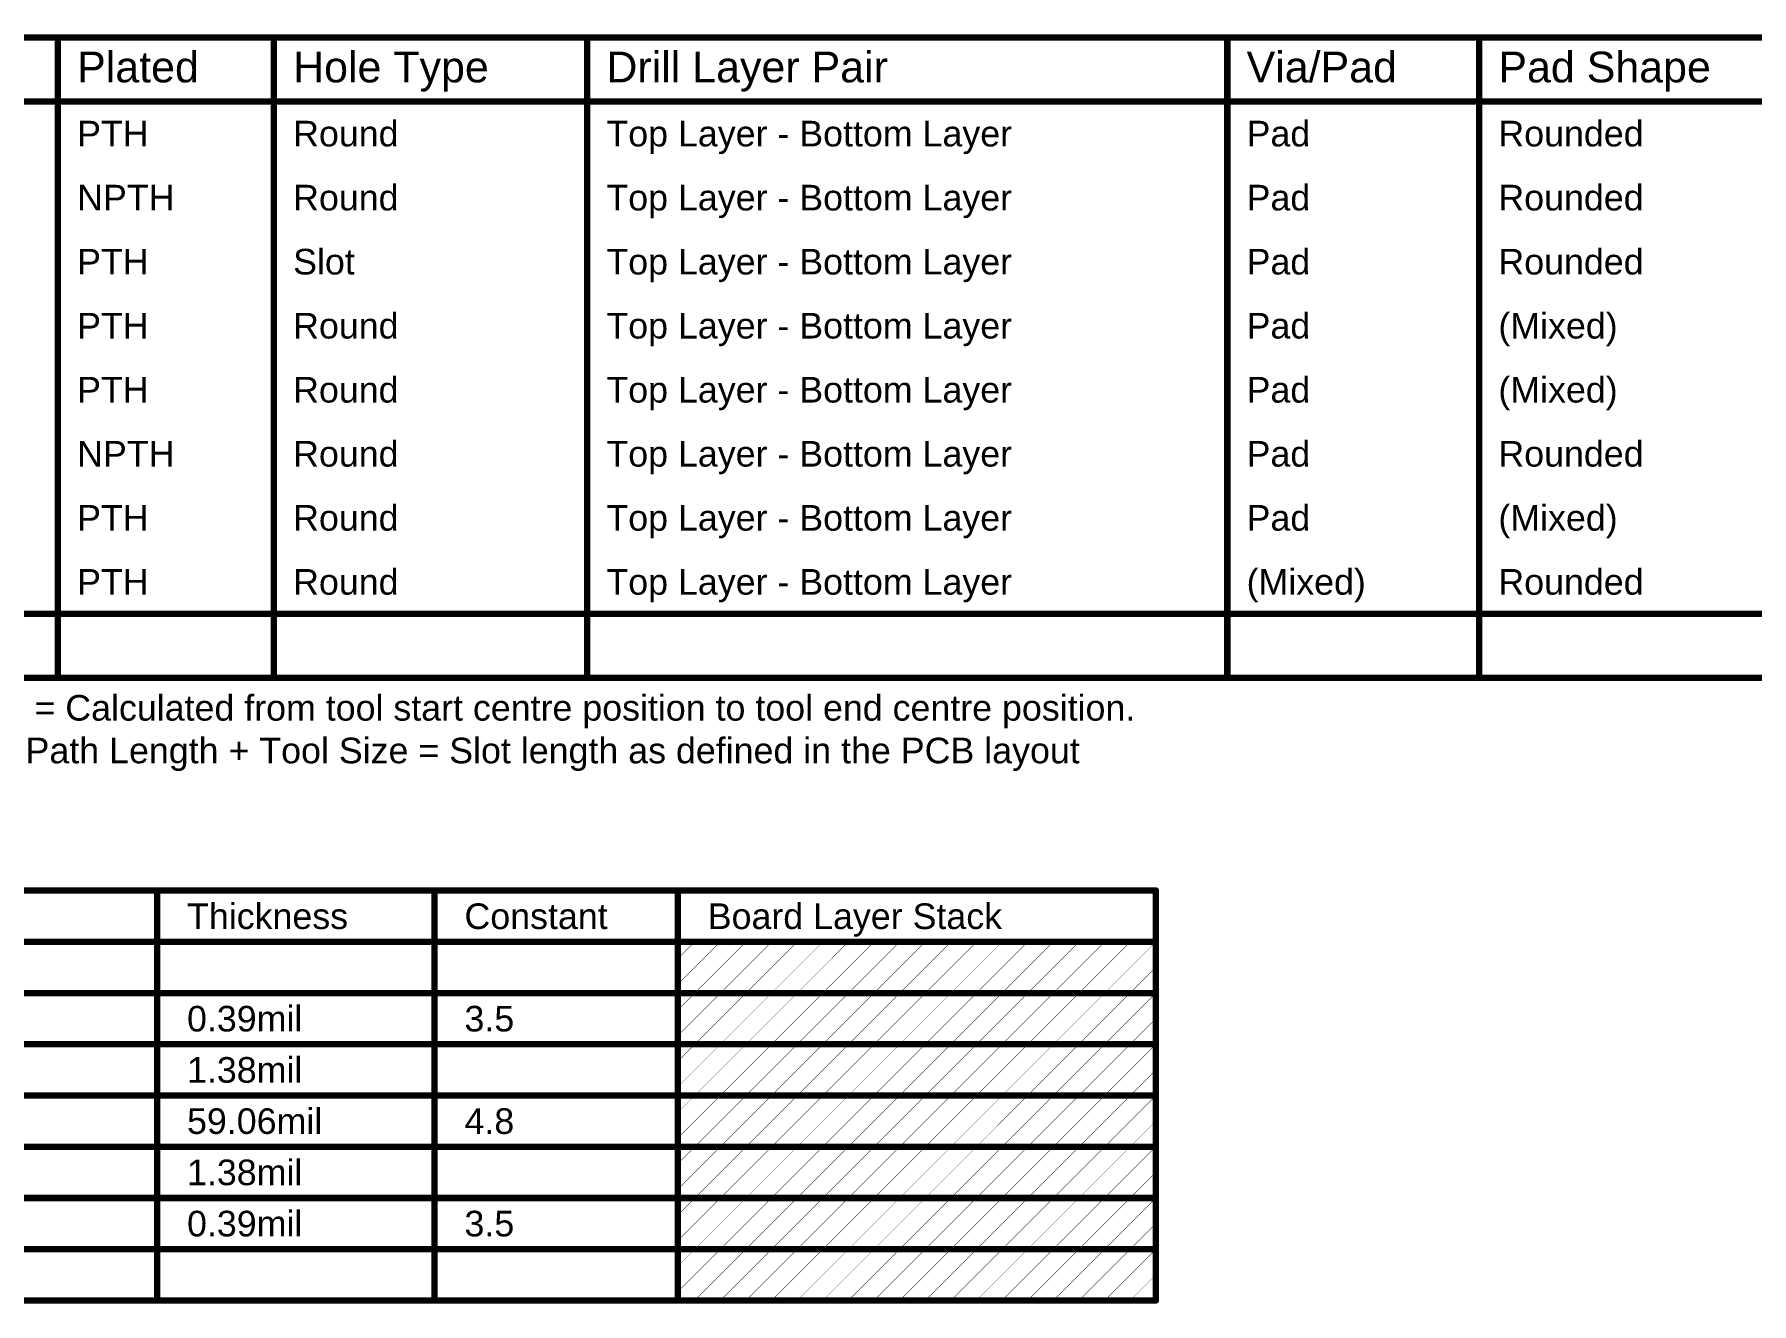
# Model space of a CAD drawing. Header units: inches. Extents: x -0.2 to 18.2, y -0.3 to 3.9.
# Drawn here: x 5.167 to 9.189, y 0.95 to 3.923 of the extents above; entities that cross this region are included whole.
import ezdxf

# ---------------------------------------------------------------- set-up
doc = ezdxf.new("R2010")
doc.units = ezdxf.units.IN
doc.header["$MEASUREMENT"] = 0
doc.layers.add('Dimension', color=6, linetype='Continuous')
doc.layers.add('Drill Drawing', color=1, linetype='Continuous')
doc.styles.add('Arial', font='', dxfattribs={"height": 0.2})
doc.styles.get('Arial').set_extended_font_data('Arial')

msp = doc.modelspace()

# ---------------------------------------------------------------- linework, layer by layer
at = {"layer": 'Dimension'}
for points, const_width in [([(3.2551, 1.9177), (7.7939, 1.9177)], 0.015), ([(5.4545, 0.9577), (5.4545, 1.9177)], 0.015), ([(6.1044, 0.9577), (6.1044, 1.9177)], 0.015), ([(6.6742, 0.9577), (6.6742, 1.9177)], 0.015), ([(7.7939, 0.9577), (7.7939, 1.9177)], 0.015), ([(3.2551, 1.7977), (7.7939, 1.7977)], 0.015), ([(6.6742, 1.758), (6.7139, 1.7977)], 0.001), ([(6.6742, 1.698), (6.7739, 1.7977)], 0.001), ([(6.7139, 1.6777), (6.8339, 1.7977)], 0.001), ([(6.7739, 1.6777), (6.8939, 1.7977)], 0.001), ([(6.8339, 1.6777), (6.9539, 1.7977)], 0.001), ([(6.8939, 1.6777), (7.0139, 1.7977)], 0.001), ([(6.9539, 1.6777), (7.0739, 1.7977)], 0.001), ([(7.0139, 1.6777), (7.1339, 1.7977)], 0.001), ([(7.0739, 1.6777), (7.1939, 1.7977)], 0.001), ([(7.1339, 1.6777), (7.2539, 1.7977)], 0.001), ([(7.1939, 1.6777), (7.3139, 1.7977)], 0.001), ([(7.2539, 1.6777), (7.3739, 1.7977)], 0.001), ([(7.3139, 1.6777), (7.4339, 1.7977)], 0.001), ([(7.3739, 1.6777), (7.4939, 1.7977)], 0.001), ([(7.4339, 1.6777), (7.5539, 1.7977)], 0.001), ([(7.4939, 1.6777), (7.6139, 1.7977)], 0.001), ([(7.5539, 1.6777), (7.6739, 1.7977)], 0.001), ([(7.6139, 1.6777), (7.7339, 1.7977)], 0.001), ([(7.6739, 1.6777), (7.7939, 1.7977)], 0.001), ([(7.7339, 1.6777), (7.7939, 1.7377)], 0.001), ([(4.5948, 1.6777), (5.4545, 1.6777)], 0.015), ([(5.4545, 1.6777), (6.1044, 1.6777)], 0.015), ([(6.1044, 1.6777), (6.6742, 1.6777)], 0.015), ([(6.6742, 1.6777), (7.7939, 1.6777)], 0.015), ([(6.6742, 1.638), (6.7139, 1.6777)], 0.001), ([(6.6742, 1.578), (6.7739, 1.6777)], 0.001), ([(6.7139, 1.5577), (6.8339, 1.6777)], 0.001), ([(6.7739, 1.5577), (6.8939, 1.6777)], 0.001), ([(6.8339, 1.5577), (6.9539, 1.6777)], 0.001), ([(6.8939, 1.5577), (7.0139, 1.6777)], 0.001), ([(6.9539, 1.5577), (7.0739, 1.6777)], 0.001), ([(7.0139, 1.5577), (7.1339, 1.6777)], 0.001), ([(7.0739, 1.5577), (7.1939, 1.6777)], 0.001), ([(7.1339, 1.5577), (7.2539, 1.6777)], 0.001), ([(7.1939, 1.5577), (7.3139, 1.6777)], 0.001), ([(7.2539, 1.5577), (7.3739, 1.6777)], 0.001), ([(7.3139, 1.5577), (7.4339, 1.6777)], 0.001), ([(7.3739, 1.5577), (7.4939, 1.6777)], 0.001), ([(7.4339, 1.5577), (7.5539, 1.6777)], 0.001), ([(7.4939, 1.5577), (7.6139, 1.6777)], 0.001), ([(7.5539, 1.5577), (7.6739, 1.6777)], 0.001), ([(7.6139, 1.5577), (7.7339, 1.6777)], 0.001), ([(7.6739, 1.5577), (7.7939, 1.6777)], 0.001), ([(7.7339, 1.5577), (7.7939, 1.6177)], 0.001), ([(4.5948, 1.5577), (5.4545, 1.5577)], 0.015), ([(5.4545, 1.5577), (6.1044, 1.5577)], 0.015), ([(6.1044, 1.5577), (6.6742, 1.5577)], 0.015), ([(6.6742, 1.5577), (7.7939, 1.5577)], 0.015), ([(6.6742, 1.518), (6.7139, 1.5577)], 0.001), ([(6.6742, 1.458), (6.7739, 1.5577)], 0.001), ([(6.7139, 1.4377), (6.8339, 1.5577)], 0.001), ([(6.7739, 1.4377), (6.8939, 1.5577)], 0.001), ([(6.8339, 1.4377), (6.9539, 1.5577)], 0.001), ([(6.8939, 1.4377), (7.0139, 1.5577)], 0.001), ([(6.9539, 1.4377), (7.0739, 1.5577)], 0.001), ([(7.0139, 1.4377), (7.1339, 1.5577)], 0.001), ([(7.0739, 1.4377), (7.1939, 1.5577)], 0.001), ([(7.1339, 1.4377), (7.2539, 1.5577)], 0.001), ([(7.1939, 1.4377), (7.3139, 1.5577)], 0.001), ([(7.2539, 1.4377), (7.3739, 1.5577)], 0.001), ([(7.3139, 1.4377), (7.4339, 1.5577)], 0.001), ([(7.3739, 1.4377), (7.4939, 1.5577)], 0.001), ([(7.4339, 1.4377), (7.5539, 1.5577)], 0.001), ([(7.4939, 1.4377), (7.6139, 1.5577)], 0.001), ([(7.5539, 1.4377), (7.6739, 1.5577)], 0.001), ([(7.6139, 1.4377), (7.7339, 1.5577)], 0.001), ([(7.6739, 1.4377), (7.7939, 1.5577)], 0.001), ([(7.7339, 1.4377), (7.7939, 1.4977)], 0.001), ([(4.5948, 1.4377), (5.4545, 1.4377)], 0.015), ([(5.4545, 1.4377), (6.1044, 1.4377)], 0.015), ([(6.1044, 1.4377), (6.6742, 1.4377)], 0.015), ([(6.6742, 1.4377), (7.7939, 1.4377)], 0.015), ([(6.6742, 1.398), (6.7139, 1.4377)], 0.001), ([(6.6742, 1.338), (6.7739, 1.4377)], 0.001), ([(6.7139, 1.3177), (6.8339, 1.4377)], 0.001), ([(6.7739, 1.3177), (6.8939, 1.4377)], 0.001), ([(6.8339, 1.3177), (6.9539, 1.4377)], 0.001), ([(6.8939, 1.3177), (7.0139, 1.4377)], 0.001), ([(6.9539, 1.3177), (7.0739, 1.4377)], 0.001), ([(7.0139, 1.3177), (7.1339, 1.4377)], 0.001), ([(7.0739, 1.3177), (7.1939, 1.4377)], 0.001), ([(7.1339, 1.3177), (7.2539, 1.4377)], 0.001), ([(7.1939, 1.3177), (7.3139, 1.4377)], 0.001), ([(7.2539, 1.3177), (7.3739, 1.4377)], 0.001), ([(7.3139, 1.3177), (7.4339, 1.4377)], 0.001), ([(7.3739, 1.3177), (7.4939, 1.4377)], 0.001), ([(7.4339, 1.3177), (7.5539, 1.4377)], 0.001), ([(7.4939, 1.3177), (7.6139, 1.4377)], 0.001), ([(7.5539, 1.3177), (7.6739, 1.4377)], 0.001), ([(7.6139, 1.3177), (7.7339, 1.4377)], 0.001), ([(7.6739, 1.3177), (7.7939, 1.4377)], 0.001), ([(7.7339, 1.3177), (7.7939, 1.3777)], 0.001), ([(4.5948, 1.3177), (5.4545, 1.3177)], 0.015), ([(5.4545, 1.3177), (6.1044, 1.3177)], 0.015), ([(6.1044, 1.3177), (6.6742, 1.3177)], 0.015), ([(6.6742, 1.3177), (7.7939, 1.3177)], 0.015), ([(6.6742, 1.278), (6.7139, 1.3177)], 0.001), ([(6.6742, 1.218), (6.7739, 1.3177)], 0.001), ([(6.7139, 1.1977), (6.8339, 1.3177)], 0.001), ([(6.7739, 1.1977), (6.8939, 1.3177)], 0.001), ([(6.8339, 1.1977), (6.9539, 1.3177)], 0.001), ([(6.8939, 1.1977), (7.0139, 1.3177)], 0.001), ([(6.9539, 1.1977), (7.0739, 1.3177)], 0.001), ([(7.0139, 1.1977), (7.1339, 1.3177)], 0.001), ([(7.0739, 1.1977), (7.1939, 1.3177)], 0.001), ([(7.1339, 1.1977), (7.2539, 1.3177)], 0.001), ([(7.1939, 1.1977), (7.3139, 1.3177)], 0.001), ([(7.2539, 1.1977), (7.3739, 1.3177)], 0.001), ([(7.3139, 1.1977), (7.4339, 1.3177)], 0.001), ([(7.3739, 1.1977), (7.4939, 1.3177)], 0.001), ([(7.4339, 1.1977), (7.5539, 1.3177)], 0.001), ([(7.4939, 1.1977), (7.6139, 1.3177)], 0.001), ([(7.5539, 1.1977), (7.6739, 1.3177)], 0.001), ([(7.6139, 1.1977), (7.7339, 1.3177)], 0.001), ([(7.6739, 1.1977), (7.7939, 1.3177)], 0.001), ([(7.7339, 1.1977), (7.7939, 1.2577)], 0.001), ([(4.5948, 1.1977), (5.4545, 1.1977)], 0.015), ([(5.4545, 1.1977), (6.1044, 1.1977)], 0.015), ([(6.1044, 1.1977), (6.6742, 1.1977)], 0.015), ([(6.6742, 1.1977), (7.7939, 1.1977)], 0.015), ([(6.6742, 1.158), (6.7139, 1.1977)], 0.001), ([(6.6742, 1.098), (6.7739, 1.1977)], 0.001), ([(6.7139, 1.0777), (6.8339, 1.1977)], 0.001), ([(6.7739, 1.0777), (6.8939, 1.1977)], 0.001), ([(6.8339, 1.0777), (6.9539, 1.1977)], 0.001), ([(6.8939, 1.0777), (7.0139, 1.1977)], 0.001), ([(6.9539, 1.0777), (7.0739, 1.1977)], 0.001), ([(7.0139, 1.0777), (7.1339, 1.1977)], 0.001), ([(7.0739, 1.0777), (7.1939, 1.1977)], 0.001), ([(7.1339, 1.0777), (7.2539, 1.1977)], 0.001), ([(7.1939, 1.0777), (7.3139, 1.1977)], 0.001), ([(7.2539, 1.0777), (7.3739, 1.1977)], 0.001), ([(7.3139, 1.0777), (7.4339, 1.1977)], 0.001), ([(7.3739, 1.0777), (7.4939, 1.1977)], 0.001), ([(7.4339, 1.0777), (7.5539, 1.1977)], 0.001), ([(7.4939, 1.0777), (7.6139, 1.1977)], 0.001), ([(7.5539, 1.0777), (7.6739, 1.1977)], 0.001), ([(7.6139, 1.0777), (7.7339, 1.1977)], 0.001), ([(7.6739, 1.0777), (7.7939, 1.1977)], 0.001), ([(7.7339, 1.0777), (7.7939, 1.1377)], 0.001), ([(4.5948, 1.0777), (5.4545, 1.0777)], 0.015), ([(5.4545, 1.0777), (6.1044, 1.0777)], 0.015), ([(6.1044, 1.0777), (6.6742, 1.0777)], 0.015), ([(6.6742, 1.0777), (7.7939, 1.0777)], 0.015), ([(6.6742, 1.038), (6.7139, 1.0777)], 0.001), ([(6.6742, 0.978), (6.7739, 1.0777)], 0.001), ([(6.7139, 0.9577), (6.8339, 1.0777)], 0.001), ([(6.7739, 0.9577), (6.8939, 1.0777)], 0.001), ([(6.8339, 0.9577), (6.9539, 1.0777)], 0.001), ([(6.8939, 0.9577), (7.0139, 1.0777)], 0.001), ([(6.9539, 0.9577), (7.0739, 1.0777)], 0.001), ([(7.0139, 0.9577), (7.1339, 1.0777)], 0.001), ([(7.0739, 0.9577), (7.1939, 1.0777)], 0.001), ([(7.1339, 0.9577), (7.2539, 1.0777)], 0.001), ([(7.1939, 0.9577), (7.3139, 1.0777)], 0.001), ([(7.2539, 0.9577), (7.3739, 1.0777)], 0.001), ([(7.3139, 0.9577), (7.4339, 1.0777)], 0.001), ([(7.3739, 0.9577), (7.4939, 1.0777)], 0.001), ([(7.4339, 0.9577), (7.5539, 1.0777)], 0.001), ([(7.4939, 0.9577), (7.6139, 1.0777)], 0.001), ([(7.5539, 0.9577), (7.6739, 1.0777)], 0.001), ([(7.6139, 0.9577), (7.7339, 1.0777)], 0.001), ([(7.6739, 0.9577), (7.7939, 1.0777)], 0.001), ([(7.7339, 0.9577), (7.7939, 1.0177)], 0.001), ([(4.5948, 0.9577), (5.4545, 0.9577)], 0.015), ([(5.4545, 0.9577), (6.1044, 0.9577)], 0.015), ([(6.1044, 0.9577), (6.6742, 0.9577)], 0.015), ([(6.6742, 0.9577), (7.7939, 0.9577)], 0.015)]:
    msp.add_lwpolyline(points, dxfattribs=dict(at, const_width=const_width))
for points, const_width in [([(5.4508, 1.9177, 1), (5.4583, 1.9177, 1)], 0.0075), ([(6.1006, 1.9177, 1), (6.1081, 1.9177, 1)], 0.0075), ([(6.6705, 1.9177, 1), (6.678, 1.9177, 1)], 0.0075), ([(7.7902, 1.9177, 1), (7.7977, 1.9177, 1)], 0.0075), ([(7.7902, 1.9177, 1), (7.7977, 1.9177, 1)], 0.0075), ([(6.7137, 1.7977, 1), (6.7142, 1.7977, 1)], 0.0005), ([(6.7737, 1.7977, 1), (6.7742, 1.7977, 1)], 0.0005), ([(6.8337, 1.7977, 1), (6.8342, 1.7977, 1)], 0.0005), ([(6.8937, 1.7977, 1), (6.8942, 1.7977, 1)], 0.0005), ([(6.9537, 1.7977, 1), (6.9542, 1.7977, 1)], 0.0005), ([(7.0137, 1.7977, 1), (7.0142, 1.7977, 1)], 0.0005), ([(7.0737, 1.7977, 1), (7.0742, 1.7977, 1)], 0.0005), ([(7.1337, 1.7977, 1), (7.1342, 1.7977, 1)], 0.0005), ([(7.1937, 1.7977, 1), (7.1942, 1.7977, 1)], 0.0005), ([(7.2537, 1.7977, 1), (7.2542, 1.7977, 1)], 0.0005), ([(7.3137, 1.7977, 1), (7.3142, 1.7977, 1)], 0.0005), ([(7.3737, 1.7977, 1), (7.3742, 1.7977, 1)], 0.0005), ([(7.4337, 1.7977, 1), (7.4342, 1.7977, 1)], 0.0005), ([(7.4937, 1.7977, 1), (7.4942, 1.7977, 1)], 0.0005), ([(7.5537, 1.7977, 1), (7.5542, 1.7977, 1)], 0.0005), ([(7.6137, 1.7977, 1), (7.6142, 1.7977, 1)], 0.0005), ([(7.6737, 1.7977, 1), (7.6742, 1.7977, 1)], 0.0005), ([(7.7337, 1.7977, 1), (7.7342, 1.7977, 1)], 0.0005), ([(7.7902, 1.7977, 1), (7.7977, 1.7977, 1)], 0.0075), ([(7.7937, 1.7977, 1), (7.7942, 1.7977, 1)], 0.0005), ([(6.674, 1.758, 1), (6.6745, 1.758, 1)], 0.0005), ([(7.7937, 1.7377, 1), (7.7942, 1.7377, 1)], 0.0005), ([(6.674, 1.698, 1), (6.6745, 1.698, 1)], 0.0005), ([(5.4508, 1.6777, 1), (5.4583, 1.6777, 1)], 0.0075), ([(5.4508, 1.6777, 1), (5.4583, 1.6777, 1)], 0.0075), ([(6.1006, 1.6777, 1), (6.1081, 1.6777, 1)], 0.0075), ([(6.1006, 1.6777, 1), (6.1081, 1.6777, 1)], 0.0075), ([(6.6705, 1.6777, 1), (6.678, 1.6777, 1)], 0.0075), ([(6.6705, 1.6777, 1), (6.678, 1.6777, 1)], 0.0075), ([(6.7137, 1.6777, 1), (6.7142, 1.6777, 1)], 0.0005), ([(6.7137, 1.6777, 1), (6.7142, 1.6777, 1)], 0.0005), ([(6.7737, 1.6777, 1), (6.7742, 1.6777, 1)], 0.0005), ([(6.7737, 1.6777, 1), (6.7742, 1.6777, 1)], 0.0005), ([(6.8337, 1.6777, 1), (6.8342, 1.6777, 1)], 0.0005), ([(6.8337, 1.6777, 1), (6.8342, 1.6777, 1)], 0.0005), ([(6.8937, 1.6777, 1), (6.8942, 1.6777, 1)], 0.0005), ([(6.8937, 1.6777, 1), (6.8942, 1.6777, 1)], 0.0005), ([(6.9537, 1.6777, 1), (6.9542, 1.6777, 1)], 0.0005), ([(6.9537, 1.6777, 1), (6.9542, 1.6777, 1)], 0.0005), ([(7.0137, 1.6777, 1), (7.0142, 1.6777, 1)], 0.0005), ([(7.0137, 1.6777, 1), (7.0142, 1.6777, 1)], 0.0005), ([(7.0737, 1.6777, 1), (7.0742, 1.6777, 1)], 0.0005), ([(7.0737, 1.6777, 1), (7.0742, 1.6777, 1)], 0.0005), ([(7.1337, 1.6777, 1), (7.1342, 1.6777, 1)], 0.0005), ([(7.1337, 1.6777, 1), (7.1342, 1.6777, 1)], 0.0005), ([(7.1937, 1.6777, 1), (7.1942, 1.6777, 1)], 0.0005), ([(7.1937, 1.6777, 1), (7.1942, 1.6777, 1)], 0.0005), ([(7.2537, 1.6777, 1), (7.2542, 1.6777, 1)], 0.0005), ([(7.2537, 1.6777, 1), (7.2542, 1.6777, 1)], 0.0005), ([(7.3137, 1.6777, 1), (7.3142, 1.6777, 1)], 0.0005), ([(7.3137, 1.6777, 1), (7.3142, 1.6777, 1)], 0.0005), ([(7.3737, 1.6777, 1), (7.3742, 1.6777, 1)], 0.0005), ([(7.3737, 1.6777, 1), (7.3742, 1.6777, 1)], 0.0005), ([(7.4337, 1.6777, 1), (7.4342, 1.6777, 1)], 0.0005), ([(7.4337, 1.6777, 1), (7.4342, 1.6777, 1)], 0.0005), ([(7.4937, 1.6777, 1), (7.4942, 1.6777, 1)], 0.0005), ([(7.4937, 1.6777, 1), (7.4942, 1.6777, 1)], 0.0005), ([(7.5537, 1.6777, 1), (7.5542, 1.6777, 1)], 0.0005), ([(7.5537, 1.6777, 1), (7.5542, 1.6777, 1)], 0.0005), ([(7.6137, 1.6777, 1), (7.6142, 1.6777, 1)], 0.0005), ([(7.6137, 1.6777, 1), (7.6142, 1.6777, 1)], 0.0005), ([(7.6737, 1.6777, 1), (7.6742, 1.6777, 1)], 0.0005), ([(7.6737, 1.6777, 1), (7.6742, 1.6777, 1)], 0.0005), ([(7.7337, 1.6777, 1), (7.7342, 1.6777, 1)], 0.0005), ([(7.7337, 1.6777, 1), (7.7342, 1.6777, 1)], 0.0005), ([(7.7902, 1.6777, 1), (7.7977, 1.6777, 1)], 0.0075), ([(7.7937, 1.6777, 1), (7.7942, 1.6777, 1)], 0.0005), ([(6.674, 1.638, 1), (6.6745, 1.638, 1)], 0.0005), ([(7.7937, 1.6177, 1), (7.7942, 1.6177, 1)], 0.0005), ([(6.674, 1.578, 1), (6.6745, 1.578, 1)], 0.0005), ([(5.4508, 1.5577, 1), (5.4583, 1.5577, 1)], 0.0075), ([(5.4508, 1.5577, 1), (5.4583, 1.5577, 1)], 0.0075), ([(6.1006, 1.5577, 1), (6.1081, 1.5577, 1)], 0.0075), ([(6.1006, 1.5577, 1), (6.1081, 1.5577, 1)], 0.0075), ([(6.6705, 1.5577, 1), (6.678, 1.5577, 1)], 0.0075), ([(6.6705, 1.5577, 1), (6.678, 1.5577, 1)], 0.0075), ([(6.7137, 1.5577, 1), (6.7142, 1.5577, 1)], 0.0005), ([(6.7137, 1.5577, 1), (6.7142, 1.5577, 1)], 0.0005), ([(6.7737, 1.5577, 1), (6.7742, 1.5577, 1)], 0.0005), ([(6.7737, 1.5577, 1), (6.7742, 1.5577, 1)], 0.0005), ([(6.8337, 1.5577, 1), (6.8342, 1.5577, 1)], 0.0005), ([(6.8337, 1.5577, 1), (6.8342, 1.5577, 1)], 0.0005), ([(6.8937, 1.5577, 1), (6.8942, 1.5577, 1)], 0.0005), ([(6.8937, 1.5577, 1), (6.8942, 1.5577, 1)], 0.0005), ([(6.9537, 1.5577, 1), (6.9542, 1.5577, 1)], 0.0005), ([(6.9537, 1.5577, 1), (6.9542, 1.5577, 1)], 0.0005), ([(7.0137, 1.5577, 1), (7.0142, 1.5577, 1)], 0.0005), ([(7.0137, 1.5577, 1), (7.0142, 1.5577, 1)], 0.0005), ([(7.0737, 1.5577, 1), (7.0742, 1.5577, 1)], 0.0005), ([(7.0737, 1.5577, 1), (7.0742, 1.5577, 1)], 0.0005), ([(7.1337, 1.5577, 1), (7.1342, 1.5577, 1)], 0.0005), ([(7.1337, 1.5577, 1), (7.1342, 1.5577, 1)], 0.0005), ([(7.1937, 1.5577, 1), (7.1942, 1.5577, 1)], 0.0005), ([(7.1937, 1.5577, 1), (7.1942, 1.5577, 1)], 0.0005), ([(7.2537, 1.5577, 1), (7.2542, 1.5577, 1)], 0.0005), ([(7.2537, 1.5577, 1), (7.2542, 1.5577, 1)], 0.0005), ([(7.3137, 1.5577, 1), (7.3142, 1.5577, 1)], 0.0005), ([(7.3137, 1.5577, 1), (7.3142, 1.5577, 1)], 0.0005), ([(7.3737, 1.5577, 1), (7.3742, 1.5577, 1)], 0.0005), ([(7.3737, 1.5577, 1), (7.3742, 1.5577, 1)], 0.0005), ([(7.4337, 1.5577, 1), (7.4342, 1.5577, 1)], 0.0005), ([(7.4337, 1.5577, 1), (7.4342, 1.5577, 1)], 0.0005), ([(7.4937, 1.5577, 1), (7.4942, 1.5577, 1)], 0.0005), ([(7.4937, 1.5577, 1), (7.4942, 1.5577, 1)], 0.0005), ([(7.5537, 1.5577, 1), (7.5542, 1.5577, 1)], 0.0005), ([(7.5537, 1.5577, 1), (7.5542, 1.5577, 1)], 0.0005), ([(7.6137, 1.5577, 1), (7.6142, 1.5577, 1)], 0.0005), ([(7.6137, 1.5577, 1), (7.6142, 1.5577, 1)], 0.0005), ([(7.6737, 1.5577, 1), (7.6742, 1.5577, 1)], 0.0005), ([(7.6737, 1.5577, 1), (7.6742, 1.5577, 1)], 0.0005), ([(7.7337, 1.5577, 1), (7.7342, 1.5577, 1)], 0.0005), ([(7.7337, 1.5577, 1), (7.7342, 1.5577, 1)], 0.0005), ([(7.7902, 1.5577, 1), (7.7977, 1.5577, 1)], 0.0075), ([(7.7937, 1.5577, 1), (7.7942, 1.5577, 1)], 0.0005), ([(6.674, 1.518, 1), (6.6745, 1.518, 1)], 0.0005), ([(7.7937, 1.4977, 1), (7.7942, 1.4977, 1)], 0.0005), ([(6.674, 1.458, 1), (6.6745, 1.458, 1)], 0.0005), ([(5.4508, 1.4377, 1), (5.4583, 1.4377, 1)], 0.0075), ([(5.4508, 1.4377, 1), (5.4583, 1.4377, 1)], 0.0075), ([(6.1006, 1.4377, 1), (6.1081, 1.4377, 1)], 0.0075), ([(6.1006, 1.4377, 1), (6.1081, 1.4377, 1)], 0.0075), ([(6.6705, 1.4377, 1), (6.678, 1.4377, 1)], 0.0075), ([(6.6705, 1.4377, 1), (6.678, 1.4377, 1)], 0.0075), ([(6.7137, 1.4377, 1), (6.7142, 1.4377, 1)], 0.0005), ([(6.7137, 1.4377, 1), (6.7142, 1.4377, 1)], 0.0005), ([(6.7737, 1.4377, 1), (6.7742, 1.4377, 1)], 0.0005), ([(6.7737, 1.4377, 1), (6.7742, 1.4377, 1)], 0.0005), ([(6.8337, 1.4377, 1), (6.8342, 1.4377, 1)], 0.0005), ([(6.8337, 1.4377, 1), (6.8342, 1.4377, 1)], 0.0005), ([(6.8937, 1.4377, 1), (6.8942, 1.4377, 1)], 0.0005), ([(6.8937, 1.4377, 1), (6.8942, 1.4377, 1)], 0.0005), ([(6.9537, 1.4377, 1), (6.9542, 1.4377, 1)], 0.0005), ([(6.9537, 1.4377, 1), (6.9542, 1.4377, 1)], 0.0005), ([(7.0137, 1.4377, 1), (7.0142, 1.4377, 1)], 0.0005), ([(7.0137, 1.4377, 1), (7.0142, 1.4377, 1)], 0.0005), ([(7.0737, 1.4377, 1), (7.0742, 1.4377, 1)], 0.0005), ([(7.0737, 1.4377, 1), (7.0742, 1.4377, 1)], 0.0005), ([(7.1337, 1.4377, 1), (7.1342, 1.4377, 1)], 0.0005), ([(7.1337, 1.4377, 1), (7.1342, 1.4377, 1)], 0.0005), ([(7.1937, 1.4377, 1), (7.1942, 1.4377, 1)], 0.0005), ([(7.1937, 1.4377, 1), (7.1942, 1.4377, 1)], 0.0005), ([(7.2537, 1.4377, 1), (7.2542, 1.4377, 1)], 0.0005), ([(7.2537, 1.4377, 1), (7.2542, 1.4377, 1)], 0.0005), ([(7.3137, 1.4377, 1), (7.3142, 1.4377, 1)], 0.0005), ([(7.3137, 1.4377, 1), (7.3142, 1.4377, 1)], 0.0005), ([(7.3737, 1.4377, 1), (7.3742, 1.4377, 1)], 0.0005), ([(7.3737, 1.4377, 1), (7.3742, 1.4377, 1)], 0.0005), ([(7.4337, 1.4377, 1), (7.4342, 1.4377, 1)], 0.0005), ([(7.4337, 1.4377, 1), (7.4342, 1.4377, 1)], 0.0005), ([(7.4937, 1.4377, 1), (7.4942, 1.4377, 1)], 0.0005), ([(7.4937, 1.4377, 1), (7.4942, 1.4377, 1)], 0.0005), ([(7.5537, 1.4377, 1), (7.5542, 1.4377, 1)], 0.0005), ([(7.5537, 1.4377, 1), (7.5542, 1.4377, 1)], 0.0005), ([(7.6137, 1.4377, 1), (7.6142, 1.4377, 1)], 0.0005), ([(7.6137, 1.4377, 1), (7.6142, 1.4377, 1)], 0.0005), ([(7.6737, 1.4377, 1), (7.6742, 1.4377, 1)], 0.0005), ([(7.6737, 1.4377, 1), (7.6742, 1.4377, 1)], 0.0005), ([(7.7337, 1.4377, 1), (7.7342, 1.4377, 1)], 0.0005), ([(7.7337, 1.4377, 1), (7.7342, 1.4377, 1)], 0.0005), ([(7.7902, 1.4377, 1), (7.7977, 1.4377, 1)], 0.0075), ([(7.7937, 1.4377, 1), (7.7942, 1.4377, 1)], 0.0005), ([(6.674, 1.398, 1), (6.6745, 1.398, 1)], 0.0005), ([(7.7937, 1.3777, 1), (7.7942, 1.3777, 1)], 0.0005), ([(6.674, 1.338, 1), (6.6745, 1.338, 1)], 0.0005), ([(5.4508, 1.3177, 1), (5.4583, 1.3177, 1)], 0.0075), ([(5.4508, 1.3177, 1), (5.4583, 1.3177, 1)], 0.0075), ([(6.1006, 1.3177, 1), (6.1081, 1.3177, 1)], 0.0075), ([(6.1006, 1.3177, 1), (6.1081, 1.3177, 1)], 0.0075), ([(6.6705, 1.3177, 1), (6.678, 1.3177, 1)], 0.0075), ([(6.6705, 1.3177, 1), (6.678, 1.3177, 1)], 0.0075), ([(6.7137, 1.3177, 1), (6.7142, 1.3177, 1)], 0.0005), ([(6.7137, 1.3177, 1), (6.7142, 1.3177, 1)], 0.0005), ([(6.7737, 1.3177, 1), (6.7742, 1.3177, 1)], 0.0005), ([(6.7737, 1.3177, 1), (6.7742, 1.3177, 1)], 0.0005), ([(6.8337, 1.3177, 1), (6.8342, 1.3177, 1)], 0.0005), ([(6.8337, 1.3177, 1), (6.8342, 1.3177, 1)], 0.0005), ([(6.8937, 1.3177, 1), (6.8942, 1.3177, 1)], 0.0005), ([(6.8937, 1.3177, 1), (6.8942, 1.3177, 1)], 0.0005), ([(6.9537, 1.3177, 1), (6.9542, 1.3177, 1)], 0.0005), ([(6.9537, 1.3177, 1), (6.9542, 1.3177, 1)], 0.0005), ([(7.0137, 1.3177, 1), (7.0142, 1.3177, 1)], 0.0005), ([(7.0137, 1.3177, 1), (7.0142, 1.3177, 1)], 0.0005), ([(7.0737, 1.3177, 1), (7.0742, 1.3177, 1)], 0.0005), ([(7.0737, 1.3177, 1), (7.0742, 1.3177, 1)], 0.0005), ([(7.1337, 1.3177, 1), (7.1342, 1.3177, 1)], 0.0005), ([(7.1337, 1.3177, 1), (7.1342, 1.3177, 1)], 0.0005), ([(7.1937, 1.3177, 1), (7.1942, 1.3177, 1)], 0.0005), ([(7.1937, 1.3177, 1), (7.1942, 1.3177, 1)], 0.0005), ([(7.2537, 1.3177, 1), (7.2542, 1.3177, 1)], 0.0005), ([(7.2537, 1.3177, 1), (7.2542, 1.3177, 1)], 0.0005), ([(7.3137, 1.3177, 1), (7.3142, 1.3177, 1)], 0.0005), ([(7.3137, 1.3177, 1), (7.3142, 1.3177, 1)], 0.0005), ([(7.3737, 1.3177, 1), (7.3742, 1.3177, 1)], 0.0005), ([(7.3737, 1.3177, 1), (7.3742, 1.3177, 1)], 0.0005), ([(7.4337, 1.3177, 1), (7.4342, 1.3177, 1)], 0.0005), ([(7.4337, 1.3177, 1), (7.4342, 1.3177, 1)], 0.0005), ([(7.4937, 1.3177, 1), (7.4942, 1.3177, 1)], 0.0005), ([(7.4937, 1.3177, 1), (7.4942, 1.3177, 1)], 0.0005), ([(7.5537, 1.3177, 1), (7.5542, 1.3177, 1)], 0.0005), ([(7.5537, 1.3177, 1), (7.5542, 1.3177, 1)], 0.0005), ([(7.6137, 1.3177, 1), (7.6142, 1.3177, 1)], 0.0005), ([(7.6137, 1.3177, 1), (7.6142, 1.3177, 1)], 0.0005), ([(7.6737, 1.3177, 1), (7.6742, 1.3177, 1)], 0.0005), ([(7.6737, 1.3177, 1), (7.6742, 1.3177, 1)], 0.0005), ([(7.7337, 1.3177, 1), (7.7342, 1.3177, 1)], 0.0005), ([(7.7337, 1.3177, 1), (7.7342, 1.3177, 1)], 0.0005), ([(7.7902, 1.3177, 1), (7.7977, 1.3177, 1)], 0.0075), ([(7.7937, 1.3177, 1), (7.7942, 1.3177, 1)], 0.0005), ([(6.674, 1.278, 1), (6.6745, 1.278, 1)], 0.0005), ([(7.7937, 1.2577, 1), (7.7942, 1.2577, 1)], 0.0005), ([(6.674, 1.218, 1), (6.6745, 1.218, 1)], 0.0005), ([(5.4508, 1.1977, 1), (5.4583, 1.1977, 1)], 0.0075), ([(5.4508, 1.1977, 1), (5.4583, 1.1977, 1)], 0.0075), ([(6.1006, 1.1977, 1), (6.1081, 1.1977, 1)], 0.0075), ([(6.1006, 1.1977, 1), (6.1081, 1.1977, 1)], 0.0075), ([(6.6705, 1.1977, 1), (6.678, 1.1977, 1)], 0.0075), ([(6.6705, 1.1977, 1), (6.678, 1.1977, 1)], 0.0075), ([(6.7137, 1.1977, 1), (6.7142, 1.1977, 1)], 0.0005), ([(6.7137, 1.1977, 1), (6.7142, 1.1977, 1)], 0.0005), ([(6.7737, 1.1977, 1), (6.7742, 1.1977, 1)], 0.0005), ([(6.7737, 1.1977, 1), (6.7742, 1.1977, 1)], 0.0005), ([(6.8337, 1.1977, 1), (6.8342, 1.1977, 1)], 0.0005), ([(6.8337, 1.1977, 1), (6.8342, 1.1977, 1)], 0.0005), ([(6.8937, 1.1977, 1), (6.8942, 1.1977, 1)], 0.0005), ([(6.8937, 1.1977, 1), (6.8942, 1.1977, 1)], 0.0005), ([(6.9537, 1.1977, 1), (6.9542, 1.1977, 1)], 0.0005), ([(6.9537, 1.1977, 1), (6.9542, 1.1977, 1)], 0.0005), ([(7.0137, 1.1977, 1), (7.0142, 1.1977, 1)], 0.0005), ([(7.0137, 1.1977, 1), (7.0142, 1.1977, 1)], 0.0005), ([(7.0737, 1.1977, 1), (7.0742, 1.1977, 1)], 0.0005), ([(7.0737, 1.1977, 1), (7.0742, 1.1977, 1)], 0.0005), ([(7.1337, 1.1977, 1), (7.1342, 1.1977, 1)], 0.0005), ([(7.1337, 1.1977, 1), (7.1342, 1.1977, 1)], 0.0005), ([(7.1937, 1.1977, 1), (7.1942, 1.1977, 1)], 0.0005), ([(7.1937, 1.1977, 1), (7.1942, 1.1977, 1)], 0.0005), ([(7.2537, 1.1977, 1), (7.2542, 1.1977, 1)], 0.0005), ([(7.2537, 1.1977, 1), (7.2542, 1.1977, 1)], 0.0005), ([(7.3137, 1.1977, 1), (7.3142, 1.1977, 1)], 0.0005), ([(7.3137, 1.1977, 1), (7.3142, 1.1977, 1)], 0.0005), ([(7.3737, 1.1977, 1), (7.3742, 1.1977, 1)], 0.0005), ([(7.3737, 1.1977, 1), (7.3742, 1.1977, 1)], 0.0005), ([(7.4337, 1.1977, 1), (7.4342, 1.1977, 1)], 0.0005), ([(7.4337, 1.1977, 1), (7.4342, 1.1977, 1)], 0.0005), ([(7.4937, 1.1977, 1), (7.4942, 1.1977, 1)], 0.0005), ([(7.4937, 1.1977, 1), (7.4942, 1.1977, 1)], 0.0005), ([(7.5537, 1.1977, 1), (7.5542, 1.1977, 1)], 0.0005), ([(7.5537, 1.1977, 1), (7.5542, 1.1977, 1)], 0.0005), ([(7.6137, 1.1977, 1), (7.6142, 1.1977, 1)], 0.0005), ([(7.6137, 1.1977, 1), (7.6142, 1.1977, 1)], 0.0005), ([(7.6737, 1.1977, 1), (7.6742, 1.1977, 1)], 0.0005), ([(7.6737, 1.1977, 1), (7.6742, 1.1977, 1)], 0.0005), ([(7.7337, 1.1977, 1), (7.7342, 1.1977, 1)], 0.0005), ([(7.7337, 1.1977, 1), (7.7342, 1.1977, 1)], 0.0005), ([(7.7902, 1.1977, 1), (7.7977, 1.1977, 1)], 0.0075), ([(7.7937, 1.1977, 1), (7.7942, 1.1977, 1)], 0.0005), ([(6.674, 1.158, 1), (6.6745, 1.158, 1)], 0.0005), ([(7.7937, 1.1377, 1), (7.7942, 1.1377, 1)], 0.0005), ([(6.674, 1.098, 1), (6.6745, 1.098, 1)], 0.0005), ([(5.4508, 1.0777, 1), (5.4583, 1.0777, 1)], 0.0075), ([(5.4508, 1.0777, 1), (5.4583, 1.0777, 1)], 0.0075), ([(6.1006, 1.0777, 1), (6.1081, 1.0777, 1)], 0.0075), ([(6.1006, 1.0777, 1), (6.1081, 1.0777, 1)], 0.0075), ([(6.6705, 1.0777, 1), (6.678, 1.0777, 1)], 0.0075), ([(6.6705, 1.0777, 1), (6.678, 1.0777, 1)], 0.0075), ([(6.7137, 1.0777, 1), (6.7142, 1.0777, 1)], 0.0005), ([(6.7137, 1.0777, 1), (6.7142, 1.0777, 1)], 0.0005), ([(6.7737, 1.0777, 1), (6.7742, 1.0777, 1)], 0.0005), ([(6.7737, 1.0777, 1), (6.7742, 1.0777, 1)], 0.0005), ([(6.8337, 1.0777, 1), (6.8342, 1.0777, 1)], 0.0005), ([(6.8337, 1.0777, 1), (6.8342, 1.0777, 1)], 0.0005), ([(6.8937, 1.0777, 1), (6.8942, 1.0777, 1)], 0.0005), ([(6.8937, 1.0777, 1), (6.8942, 1.0777, 1)], 0.0005), ([(6.9537, 1.0777, 1), (6.9542, 1.0777, 1)], 0.0005), ([(6.9537, 1.0777, 1), (6.9542, 1.0777, 1)], 0.0005), ([(7.0137, 1.0777, 1), (7.0142, 1.0777, 1)], 0.0005), ([(7.0137, 1.0777, 1), (7.0142, 1.0777, 1)], 0.0005), ([(7.0737, 1.0777, 1), (7.0742, 1.0777, 1)], 0.0005), ([(7.0737, 1.0777, 1), (7.0742, 1.0777, 1)], 0.0005), ([(7.1337, 1.0777, 1), (7.1342, 1.0777, 1)], 0.0005), ([(7.1337, 1.0777, 1), (7.1342, 1.0777, 1)], 0.0005), ([(7.1937, 1.0777, 1), (7.1942, 1.0777, 1)], 0.0005), ([(7.1937, 1.0777, 1), (7.1942, 1.0777, 1)], 0.0005), ([(7.2537, 1.0777, 1), (7.2542, 1.0777, 1)], 0.0005), ([(7.2537, 1.0777, 1), (7.2542, 1.0777, 1)], 0.0005), ([(7.3137, 1.0777, 1), (7.3142, 1.0777, 1)], 0.0005), ([(7.3137, 1.0777, 1), (7.3142, 1.0777, 1)], 0.0005), ([(7.3737, 1.0777, 1), (7.3742, 1.0777, 1)], 0.0005), ([(7.3737, 1.0777, 1), (7.3742, 1.0777, 1)], 0.0005), ([(7.4337, 1.0777, 1), (7.4342, 1.0777, 1)], 0.0005), ([(7.4337, 1.0777, 1), (7.4342, 1.0777, 1)], 0.0005), ([(7.4937, 1.0777, 1), (7.4942, 1.0777, 1)], 0.0005), ([(7.4937, 1.0777, 1), (7.4942, 1.0777, 1)], 0.0005), ([(7.5537, 1.0777, 1), (7.5542, 1.0777, 1)], 0.0005), ([(7.5537, 1.0777, 1), (7.5542, 1.0777, 1)], 0.0005), ([(7.6137, 1.0777, 1), (7.6142, 1.0777, 1)], 0.0005), ([(7.6137, 1.0777, 1), (7.6142, 1.0777, 1)], 0.0005), ([(7.6737, 1.0777, 1), (7.6742, 1.0777, 1)], 0.0005), ([(7.6737, 1.0777, 1), (7.6742, 1.0777, 1)], 0.0005), ([(7.7337, 1.0777, 1), (7.7342, 1.0777, 1)], 0.0005), ([(7.7337, 1.0777, 1), (7.7342, 1.0777, 1)], 0.0005), ([(7.7902, 1.0777, 1), (7.7977, 1.0777, 1)], 0.0075), ([(7.7937, 1.0777, 1), (7.7942, 1.0777, 1)], 0.0005), ([(6.674, 1.038, 1), (6.6745, 1.038, 1)], 0.0005), ([(7.7937, 1.0177, 1), (7.7942, 1.0177, 1)], 0.0005), ([(6.674, 0.978, 1), (6.6745, 0.978, 1)], 0.0005), ([(5.4508, 0.9577, 1), (5.4583, 0.9577, 1)], 0.0075), ([(5.4508, 0.9577, 1), (5.4583, 0.9577, 1)], 0.0075), ([(5.4508, 0.9577, 1), (5.4583, 0.9577, 1)], 0.0075), ([(6.1006, 0.9577, 1), (6.1081, 0.9577, 1)], 0.0075), ([(6.1006, 0.9577, 1), (6.1081, 0.9577, 1)], 0.0075), ([(6.1006, 0.9577, 1), (6.1081, 0.9577, 1)], 0.0075), ([(6.6705, 0.9577, 1), (6.678, 0.9577, 1)], 0.0075), ([(6.6705, 0.9577, 1), (6.678, 0.9577, 1)], 0.0075), ([(6.6705, 0.9577, 1), (6.678, 0.9577, 1)], 0.0075), ([(6.7137, 0.9577, 1), (6.7142, 0.9577, 1)], 0.0005), ([(6.7737, 0.9577, 1), (6.7742, 0.9577, 1)], 0.0005), ([(6.8337, 0.9577, 1), (6.8342, 0.9577, 1)], 0.0005), ([(6.8937, 0.9577, 1), (6.8942, 0.9577, 1)], 0.0005), ([(6.9537, 0.9577, 1), (6.9542, 0.9577, 1)], 0.0005), ([(7.0137, 0.9577, 1), (7.0142, 0.9577, 1)], 0.0005), ([(7.0737, 0.9577, 1), (7.0742, 0.9577, 1)], 0.0005), ([(7.1337, 0.9577, 1), (7.1342, 0.9577, 1)], 0.0005), ([(7.1937, 0.9577, 1), (7.1942, 0.9577, 1)], 0.0005), ([(7.2537, 0.9577, 1), (7.2542, 0.9577, 1)], 0.0005), ([(7.3137, 0.9577, 1), (7.3142, 0.9577, 1)], 0.0005), ([(7.3737, 0.9577, 1), (7.3742, 0.9577, 1)], 0.0005), ([(7.4337, 0.9577, 1), (7.4342, 0.9577, 1)], 0.0005), ([(7.4937, 0.9577, 1), (7.4942, 0.9577, 1)], 0.0005), ([(7.5537, 0.9577, 1), (7.5542, 0.9577, 1)], 0.0005), ([(7.6137, 0.9577, 1), (7.6142, 0.9577, 1)], 0.0005), ([(7.6737, 0.9577, 1), (7.6742, 0.9577, 1)], 0.0005), ([(7.7337, 0.9577, 1), (7.7342, 0.9577, 1)], 0.0005), ([(7.7902, 0.9577, 1), (7.7977, 0.9577, 1)], 0.0075), ([(7.7902, 0.9577, 1), (7.7977, 0.9577, 1)], 0.0075)]:
    msp.add_lwpolyline(points, format="xyb", close=True, dxfattribs=dict(at, const_width=const_width))
at = {"layer": 'Drill Drawing', "const_width": 0.015}
for points in [[(2.9417, 3.9158), (18.1694, 3.9158)], [(5.2221, 2.4158), (5.2221, 3.9158)], [(5.728, 2.4158), (5.728, 3.9158)], [(6.4618, 2.4158), (6.4618, 3.9158)], [(7.9614, 2.4158), (7.9614, 3.9158)], [(8.5512, 2.4158), (8.5512, 3.9158)], [(2.9417, 3.7658), (18.1694, 3.7658)], [(2.9417, 2.5658), (18.1694, 2.5658)], [(2.9417, 2.4158), (18.1694, 2.4158)]]:
    msp.add_lwpolyline(points, dxfattribs=at)
at = {"layer": 'Drill Drawing', "const_width": 0.0075}
for points in [[(5.2184, 3.9158, 1), (5.2259, 3.9158, 1)], [(5.7243, 3.9158, 1), (5.7318, 3.9158, 1)], [(6.4581, 3.9158, 1), (6.4656, 3.9158, 1)], [(7.9576, 3.9158, 1), (7.9651, 3.9158, 1)], [(8.5475, 3.9158, 1), (8.555, 3.9158, 1)], [(5.2184, 2.4158, 1), (5.2259, 2.4158, 1)], [(5.7243, 2.4158, 1), (5.7318, 2.4158, 1)], [(6.4581, 2.4158, 1), (6.4656, 2.4158, 1)], [(7.9576, 2.4158, 1), (7.9651, 2.4158, 1)], [(8.5475, 2.4158, 1), (8.555, 2.4158, 1)]]:
    msp.add_lwpolyline(points, format="xyb", close=True, dxfattribs=at)

# ---------------------------------------------------------------- texts
at = {"layer": 'Dimension', "style": 'Arial'}
for s, p in [('Thickness', (5.5245, 1.8277)), ('Board Layer Stack', (6.7442, 1.8277)), ('Constant', (6.1744, 1.8277)), ('0.39mil', (5.5245, 1.5877)), ('3.5', (6.1744, 1.5877)), ('1.38mil', (5.5245, 1.4677)), ('59.06mil', (5.5245, 1.3477)), ('4.8', (6.1744, 1.3477)), ('1.38mil', (5.5245, 1.2277)), ('0.39mil', (5.5245, 1.1077)), ('3.5', (6.1744, 1.1077))]:
    msp.add_text(s, height=0.06, dxfattribs=at).set_placement(p)
at = {"layer": 'Drill Drawing', "style": 'Arial'}
for s, height, p in [('Plated', 0.072, (5.2671, 3.8108)), ('Hole Type', 0.072, (5.773, 3.8108)), ('Drill Layer Pair', 0.072, (6.5068, 3.8108)), ('Via/Pad', 0.072, (8.0064, 3.8108)), ('Pad Shape', 0.072, (8.5962, 3.8108)), ('PTH', 0.06, (5.2671, 3.6608)), ('Round', 0.06, (5.773, 3.6608)), ('Top Layer - Bottom Layer', 0.06, (6.5068, 3.6608)), ('Pad', 0.06, (8.0064, 3.6608)), ('Rounded', 0.06, (8.5962, 3.6608)), ('NPTH', 0.06, (5.2671, 3.5108)), ('Round', 0.06, (5.773, 3.5108)), ('Top Layer - Bottom Layer', 0.06, (6.5068, 3.5108)), ('Pad', 0.06, (8.0064, 3.5108)), ('Rounded', 0.06, (8.5962, 3.5108)), ('PTH', 0.06, (5.2671, 3.3608)), ('Slot', 0.06, (5.773, 3.3608)), ('Top Layer - Bottom Layer', 0.06, (6.5068, 3.3608)), ('Pad', 0.06, (8.0064, 3.3608)), ('Rounded', 0.06, (8.5962, 3.3608)), ('PTH', 0.06, (5.2671, 3.2108)), ('Round', 0.06, (5.773, 3.2108)), ('Top Layer - Bottom Layer', 0.06, (6.5068, 3.2108)), ('Pad', 0.06, (8.0064, 3.2108)), ('(Mixed)', 0.06, (8.5962, 3.2108)), ('PTH', 0.06, (5.2671, 3.0608)), ('Round', 0.06, (5.773, 3.0608)), ('Top Layer - Bottom Layer', 0.06, (6.5068, 3.0608)), ('Pad', 0.06, (8.0064, 3.0608)), ('(Mixed)', 0.06, (8.5962, 3.0608)), ('NPTH', 0.06, (5.2671, 2.9108)), ('Round', 0.06, (5.773, 2.9108)), ('Top Layer - Bottom Layer', 0.06, (6.5068, 2.9108)), ('Pad', 0.06, (8.0064, 2.9108)), ('Rounded', 0.06, (8.5962, 2.9108)), ('PTH', 0.06, (5.2671, 2.7608)), ('Round', 0.06, (5.773, 2.7608)), ('Top Layer - Bottom Layer', 0.06, (6.5068, 2.7608)), ('Pad', 0.06, (8.0064, 2.7608)), ('(Mixed)', 0.06, (8.5962, 2.7608)), ('PTH', 0.06, (5.2671, 2.6108)), ('Round', 0.06, (5.773, 2.6108)), ('Top Layer - Bottom Layer', 0.06, (6.5068, 2.6108)), ('(Mixed)', 0.06, (8.0064, 2.6108)), ('Rounded', 0.06, (8.5962, 2.6108)), ('= Calculated from tool start centre position to tool end centre position.', 0.06, (5.1671, 2.3158)), (' = Routed Path Length + Tool Size = Slot length as defined in the PCB layout', 0.06, (4.7572, 2.2158))]:
    msp.add_text(s, height=height, dxfattribs=at).set_placement(p)

doc.saveas('drawing.dxf')
